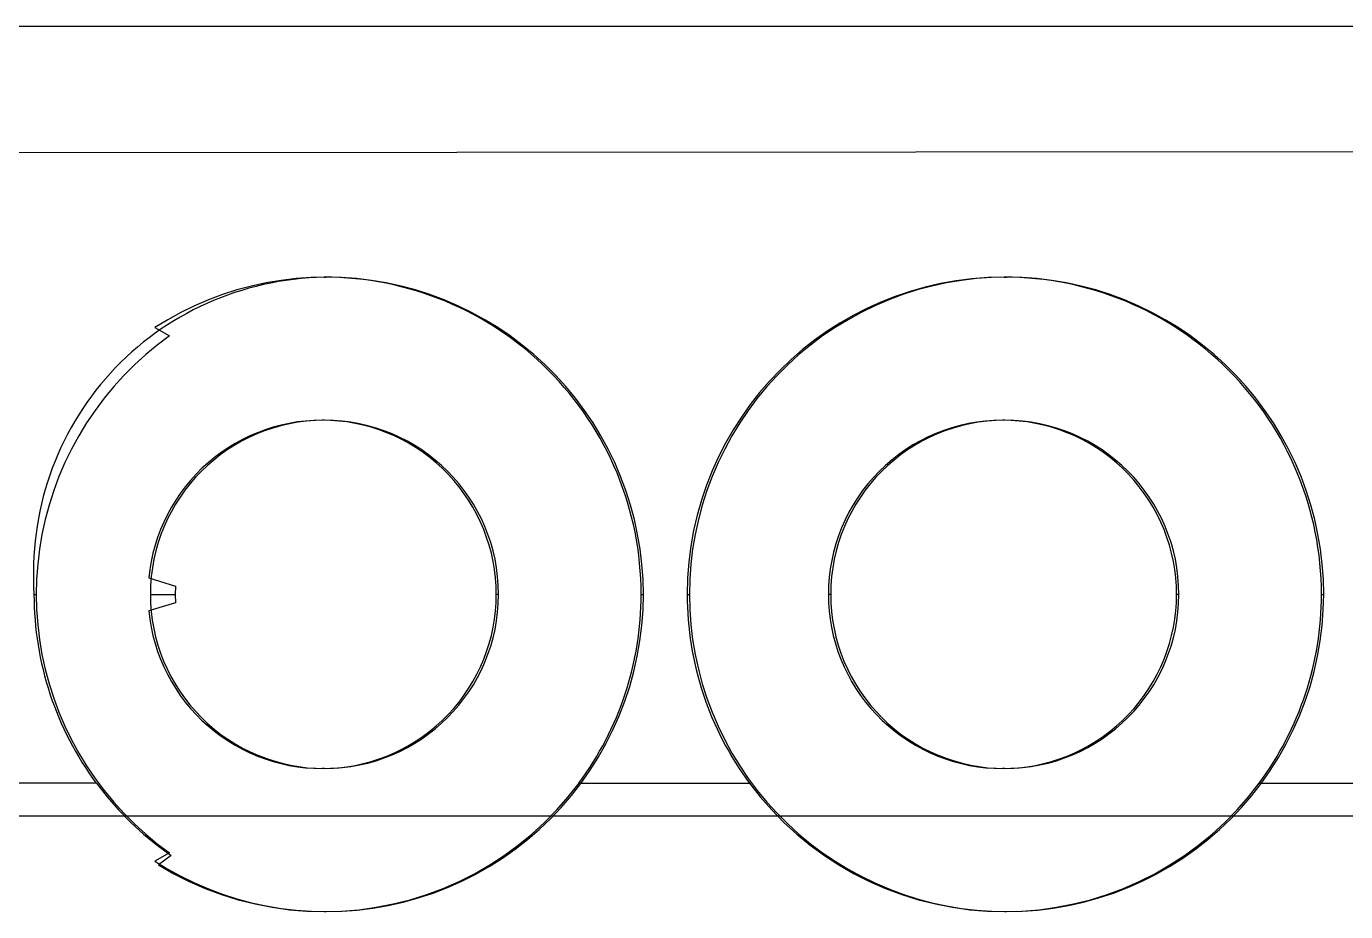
# Model space of a CAD drawing. Extents: x 0 to 171, y 0 to 414.
# Drawn here: x 34.64 to 59.12, y 90.09 to 106.51 of the extents above; entities that cross this region are included whole.
import ezdxf

# ---------------------------------------------------------------- set-up
doc = ezdxf.new("R2010")
doc.units = 0
doc.layers.add('-15N-THT. THIẾT BỊ ĐÓNG MỞ', color=40, linetype='CONTINUOUS')

# ---------------------------------------------------------------- blocks, each defined once
blk = doc.blocks.new('06 - N - SC VSD ATV630U75~D11N4')
at = {"layer": '-15N-THT. THIẾT BỊ ĐÓNG MỞ'}
for p, q in [((76.549, -100.44), (-76.549, -100.44)), ((-71.842, -102.795), (71.617, -102.684)), ((-46.684, -105.259), (-46.955, -105.331)), ((-46.411, -105.199), (-46.684, -105.259)), ((-46.134, -105.153), (-46.411, -105.199)), ((-45.856, -105.12), (-46.134, -105.153)), ((-45.577, -105.1), (-45.856, -105.12)), ((-45.297, -105.093), (-45.577, -105.1)), ((-45.338, -105.093), (-45.297, -105.093)), ((-45.017, -105.1), (-45.297, -105.093)), ((-44.737, -105.12), (-45.017, -105.1)), ((-44.459, -105.153), (-44.737, -105.12)), ((-44.183, -105.199), (-44.459, -105.153)), ((-43.909, -105.259), (-44.183, -105.199)), ((-43.639, -105.331), (-43.909, -105.259)), ((-34.059, -105.259), (-34.329, -105.331)), ((-33.785, -105.199), (-34.059, -105.259)), ((-33.509, -105.153), (-33.785, -105.199)), ((-33.231, -105.12), (-33.509, -105.153)), ((-32.951, -105.1), (-33.231, -105.12)), ((-32.671, -105.093), (-32.951, -105.1)), ((-32.713, -105.093), (-32.671, -105.093)), ((-32.391, -105.1), (-32.671, -105.093)), ((-32.112, -105.12), (-32.391, -105.1)), ((-31.834, -105.153), (-32.112, -105.12)), ((-31.557, -105.199), (-31.834, -105.153)), ((-31.284, -105.259), (-31.557, -105.199)), ((-31.013, -105.331), (-31.284, -105.259)), ((-47.484, -105.515), (-47.742, -105.625)), ((-47.222, -105.417), (-47.484, -105.515)), ((-46.955, -105.331), (-47.222, -105.417)), ((-43.372, -105.417), (-43.639, -105.331)), ((-43.109, -105.515), (-43.372, -105.417)), ((-42.852, -105.625), (-43.109, -105.515)), ((-34.859, -105.515), (-35.116, -105.625)), ((-34.596, -105.417), (-34.859, -105.515)), ((-34.329, -105.331), (-34.596, -105.417)), ((-30.746, -105.417), (-31.013, -105.331)), ((-30.484, -105.515), (-30.746, -105.417)), ((-30.226, -105.625), (-30.484, -105.515)), ((-47.994, -105.747), (-48.239, -105.882)), ((-47.742, -105.625), (-47.994, -105.747)), ((-42.6, -105.747), (-42.852, -105.625)), ((-42.354, -105.882), (-42.6, -105.747)), ((-35.368, -105.747), (-35.614, -105.882)), ((-35.116, -105.625), (-35.368, -105.747)), ((-29.974, -105.747), (-30.226, -105.625)), ((-29.728, -105.882), (-29.974, -105.747)), ((-48.239, -105.882), (-48.479, -106.027)), ((-42.115, -106.027), (-42.354, -105.882)), ((-35.614, -105.882), (-35.853, -106.027)), ((-29.489, -106.027), (-29.728, -105.882)), ((-48.479, -106.027), (-48.207, -106.184)), ((-48.207, -106.184), (-48.432, -106.352)), ((-41.883, -106.184), (-42.115, -106.027)), ((-41.659, -106.352), (-41.883, -106.184)), ((-36.085, -106.184), (-36.309, -106.352)), ((-35.853, -106.027), (-36.085, -106.184)), ((-29.257, -106.184), (-29.489, -106.027)), ((-29.033, -106.352), (-29.257, -106.184)), ((-48.432, -106.352), (-48.648, -106.531)), ((-41.443, -106.531), (-41.659, -106.352)), ((-36.309, -106.352), (-36.525, -106.531)), ((-28.817, -106.531), (-29.033, -106.352)), ((-48.855, -106.719), (-49.053, -106.917)), ((-48.648, -106.531), (-48.855, -106.719)), ((-41.235, -106.719), (-41.443, -106.531)), ((-41.037, -106.917), (-41.235, -106.719)), ((-36.733, -106.719), (-36.931, -106.917)), ((-36.525, -106.531), (-36.733, -106.719)), ((-28.61, -106.719), (-28.817, -106.531)), ((-28.412, -106.917), (-28.61, -106.719)), ((-49.053, -106.917), (-49.241, -107.124)), ((-40.849, -107.124), (-41.037, -106.917)), ((-36.931, -106.917), (-37.119, -107.124)), ((-28.223, -107.124), (-28.412, -106.917)), ((-49.241, -107.124), (-49.42, -107.34)), ((-40.671, -107.34), (-40.849, -107.124)), ((-37.119, -107.124), (-37.297, -107.34)), ((-28.045, -107.34), (-28.223, -107.124)), ((-49.42, -107.34), (-49.588, -107.565)), ((-40.503, -107.565), (-40.671, -107.34)), ((-37.297, -107.34), (-37.465, -107.565)), ((-27.877, -107.565), (-28.045, -107.34)), ((-49.588, -107.565), (-49.745, -107.797)), ((-40.346, -107.797), (-40.503, -107.565)), ((-37.465, -107.565), (-37.622, -107.797)), ((-27.72, -107.797), (-27.877, -107.565)), ((-49.745, -107.797), (-49.89, -108.036)), ((-46.43, -107.925), (-46.574, -107.979)), ((-46.283, -107.878), (-46.43, -107.925)), ((-46.135, -107.839), (-46.283, -107.878)), ((-45.985, -107.806), (-46.135, -107.839)), ((-45.833, -107.78), (-45.985, -107.806)), ((-45.68, -107.762), (-45.833, -107.78)), ((-45.527, -107.751), (-45.68, -107.762)), ((-45.373, -107.748), (-45.527, -107.751)), ((-45.219, -107.751), (-45.373, -107.748)), ((-45.33, -107.748), (-45.373, -107.748)), ((-45.066, -107.762), (-45.219, -107.751)), ((-44.913, -107.78), (-45.066, -107.762)), ((-44.762, -107.806), (-44.913, -107.78)), ((-44.611, -107.839), (-44.762, -107.806)), ((-44.463, -107.878), (-44.611, -107.839)), ((-44.316, -107.925), (-44.463, -107.878)), ((-44.172, -107.979), (-44.316, -107.925)), ((-40.2, -108.036), (-40.346, -107.797)), ((-37.622, -107.797), (-37.768, -108.036)), ((-33.836, -107.936), (-33.984, -107.994)), ((-33.685, -107.887), (-33.836, -107.936)), ((-33.533, -107.844), (-33.685, -107.887)), ((-33.378, -107.81), (-33.533, -107.844)), ((-33.222, -107.783), (-33.378, -107.81)), ((-33.064, -107.763), (-33.222, -107.783)), ((-32.906, -107.751), (-33.064, -107.763)), ((-32.747, -107.748), (-32.906, -107.751)), ((-32.594, -107.751), (-32.747, -107.748)), ((-32.704, -107.748), (-32.747, -107.748)), ((-32.44, -107.762), (-32.594, -107.751)), ((-32.288, -107.78), (-32.44, -107.762)), ((-32.136, -107.806), (-32.288, -107.78)), ((-31.986, -107.839), (-32.136, -107.806)), ((-31.837, -107.878), (-31.986, -107.839)), ((-31.691, -107.925), (-31.837, -107.878)), ((-31.547, -107.979), (-31.691, -107.925)), ((-27.574, -108.036), (-27.72, -107.797)), ((-49.89, -108.036), (-50.025, -108.282)), ((-46.989, -108.18), (-47.12, -108.261)), ((-46.854, -108.107), (-46.989, -108.18)), ((-46.715, -108.04), (-46.854, -108.107)), ((-46.574, -107.979), (-46.715, -108.04)), ((-44.031, -108.04), (-44.172, -107.979)), ((-43.893, -108.107), (-44.031, -108.04)), ((-43.758, -108.18), (-43.893, -108.107)), ((-43.626, -108.261), (-43.758, -108.18)), ((-40.066, -108.282), (-40.2, -108.036)), ((-37.768, -108.036), (-37.902, -108.282)), ((-34.409, -108.207), (-34.543, -108.292)), ((-34.271, -108.129), (-34.409, -108.207)), ((-34.129, -108.058), (-34.271, -108.129)), ((-33.984, -107.994), (-34.129, -108.058)), ((-31.405, -108.04), (-31.547, -107.979)), ((-31.267, -108.107), (-31.405, -108.04)), ((-31.132, -108.18), (-31.267, -108.107)), ((-31.001, -108.261), (-31.132, -108.18)), ((-27.44, -108.282), (-27.574, -108.036)), ((-50.025, -108.282), (-50.147, -108.534)), ((-47.37, -108.439), (-47.489, -108.537)), ((-47.247, -108.347), (-47.37, -108.439)), ((-47.12, -108.261), (-47.247, -108.347)), ((-43.499, -108.347), (-43.626, -108.261)), ((-43.376, -108.439), (-43.499, -108.347)), ((-43.257, -108.537), (-43.376, -108.439)), ((-39.943, -108.534), (-40.066, -108.282)), ((-37.902, -108.282), (-38.025, -108.534)), ((-34.672, -108.383), (-34.797, -108.481)), ((-34.543, -108.292), (-34.672, -108.383)), ((-30.873, -108.347), (-31.001, -108.261)), ((-30.75, -108.439), (-30.873, -108.347)), ((-30.632, -108.537), (-30.75, -108.439)), ((-27.318, -108.534), (-27.44, -108.282)), ((-50.147, -108.534), (-50.257, -108.791)), ((-47.603, -108.64), (-47.711, -108.749)), ((-47.489, -108.537), (-47.603, -108.64)), ((-43.143, -108.64), (-43.257, -108.537)), ((-43.035, -108.749), (-43.143, -108.64)), ((-39.833, -108.791), (-39.943, -108.534)), ((-38.025, -108.534), (-38.135, -108.791)), ((-35.032, -108.694), (-35.141, -108.809)), ((-34.917, -108.585), (-35.032, -108.694)), ((-34.797, -108.481), (-34.917, -108.585)), ((-30.518, -108.64), (-30.632, -108.537)), ((-30.409, -108.749), (-30.518, -108.64)), ((-27.207, -108.791), (-27.318, -108.534)), ((-50.257, -108.791), (-50.355, -109.054)), ((-47.815, -108.863), (-47.913, -108.981)), ((-47.711, -108.749), (-47.815, -108.863)), ((-42.931, -108.863), (-43.035, -108.749)), ((-42.833, -108.981), (-42.931, -108.863)), ((-39.735, -109.054), (-39.833, -108.791)), ((-38.135, -108.791), (-38.233, -109.054)), ((-35.245, -108.929), (-35.343, -109.054)), ((-35.141, -108.809), (-35.245, -108.929)), ((-30.306, -108.863), (-30.409, -108.749)), ((-30.208, -108.981), (-30.306, -108.863)), ((-27.109, -109.054), (-27.207, -108.791)), ((-50.355, -109.054), (-50.441, -109.321)), ((-48.005, -109.105), (-48.091, -109.232)), ((-47.913, -108.981), (-48.005, -109.105)), ((-42.741, -109.105), (-42.833, -108.981)), ((-42.655, -109.232), (-42.741, -109.105)), ((-39.65, -109.321), (-39.735, -109.054)), ((-38.233, -109.054), (-38.318, -109.321)), ((-35.434, -109.184), (-35.519, -109.318)), ((-35.343, -109.054), (-35.434, -109.184)), ((-30.116, -109.105), (-30.208, -108.981)), ((-30.029, -109.232), (-30.116, -109.105)), ((-27.024, -109.321), (-27.109, -109.054)), ((-50.441, -109.321), (-50.513, -109.591)), ((-48.171, -109.363), (-48.245, -109.498)), ((-48.091, -109.232), (-48.171, -109.363)), ((-42.575, -109.363), (-42.655, -109.232)), ((-42.501, -109.498), (-42.575, -109.363)), ((-39.577, -109.591), (-39.65, -109.321)), ((-38.318, -109.321), (-38.391, -109.591)), ((-35.519, -109.318), (-35.597, -109.456)), ((-29.949, -109.363), (-30.029, -109.232)), ((-29.876, -109.498), (-29.949, -109.363)), ((-26.952, -109.591), (-27.024, -109.321)), ((-50.513, -109.591), (-50.573, -109.865)), ((-48.312, -109.637), (-48.373, -109.778)), ((-48.245, -109.498), (-48.312, -109.637)), ((-42.434, -109.637), (-42.501, -109.498)), ((-42.374, -109.778), (-42.434, -109.637)), ((-39.518, -109.865), (-39.577, -109.591)), ((-38.391, -109.591), (-38.45, -109.865)), ((-35.668, -109.597), (-35.733, -109.742)), ((-35.597, -109.456), (-35.668, -109.597)), ((-29.809, -109.637), (-29.876, -109.498)), ((-29.748, -109.778), (-29.809, -109.637)), ((-26.892, -109.865), (-26.952, -109.591)), ((-50.573, -109.865), (-50.619, -110.141)), ((-48.426, -109.922), (-48.473, -110.068)), ((-48.373, -109.778), (-48.426, -109.922)), ((-42.32, -109.922), (-42.374, -109.778)), ((-42.273, -110.068), (-42.32, -109.922)), ((-39.471, -110.141), (-39.518, -109.865)), ((-38.45, -109.865), (-38.497, -110.141)), ((-35.79, -109.89), (-35.839, -110.041)), ((-35.733, -109.742), (-35.79, -109.89)), ((-29.694, -109.922), (-29.748, -109.778)), ((-29.647, -110.068), (-29.694, -109.922)), ((-26.846, -110.141), (-26.892, -109.865)), ((-50.619, -110.141), (-50.652, -110.419)), ((-48.473, -110.068), (-48.513, -110.217)), ((-42.233, -110.217), (-42.273, -110.068)), ((-39.438, -110.419), (-39.471, -110.141)), ((-38.497, -110.141), (-38.53, -110.419)), ((-35.839, -110.041), (-35.882, -110.194)), ((-29.608, -110.217), (-29.647, -110.068)), ((-26.812, -110.419), (-26.846, -110.141)), ((-48.546, -110.367), (-48.571, -110.519)), ((-48.513, -110.217), (-48.546, -110.367)), ((-42.201, -110.367), (-42.233, -110.217)), ((-42.175, -110.519), (-42.201, -110.367)), ((-35.916, -110.348), (-35.943, -110.505)), ((-35.882, -110.194), (-35.916, -110.348)), ((-29.575, -110.367), (-29.608, -110.217)), ((-29.549, -110.519), (-29.575, -110.367)), ((-50.652, -110.419), (-50.672, -110.699)), ((-48.571, -110.519), (-48.589, -110.672)), ((-42.157, -110.672), (-42.175, -110.519)), ((-39.418, -110.699), (-39.438, -110.419)), ((-38.53, -110.419), (-38.55, -110.699)), ((-35.943, -110.505), (-35.963, -110.662)), ((-29.531, -110.672), (-29.549, -110.519)), ((-26.792, -110.699), (-26.812, -110.419)), ((-50.672, -110.699), (-50.679, -110.979)), ((-48.589, -110.672), (-48.097, -110.825)), ((-48.097, -110.825), (-48.101, -110.979)), ((-42.146, -110.825), (-42.157, -110.672)), ((-42.142, -110.979), (-42.146, -110.825)), ((-39.411, -110.979), (-39.418, -110.699)), ((-38.55, -110.699), (-38.557, -110.979)), ((-35.975, -110.82), (-35.978, -110.979)), ((-35.963, -110.662), (-35.975, -110.82)), ((-29.52, -110.825), (-29.531, -110.672)), ((-29.517, -110.979), (-29.52, -110.825)), ((-26.786, -110.979), (-26.792, -110.699)), ((-50.721, -110.979), (-50.679, -110.979)), ((-50.679, -110.979), (-50.672, -111.259)), ((-48.097, -111.133), (-48.589, -111.286)), ((-48.561, -110.979), (-48.101, -110.979)), ((-48.101, -110.979), (-48.097, -111.133)), ((-42.157, -111.286), (-42.146, -111.133)), ((-42.146, -111.133), (-42.142, -110.979)), ((-42.099, -110.979), (-42.142, -110.979)), ((-39.453, -110.979), (-39.411, -110.979)), ((-39.418, -111.268), (-39.411, -110.979)), ((-38.598, -110.979), (-38.557, -110.979)), ((-38.557, -110.979), (-38.55, -111.259)), ((-35.978, -110.979), (-35.975, -111.133)), ((-35.935, -110.979), (-35.978, -110.979)), ((-35.975, -111.133), (-35.964, -111.286)), ((-29.531, -111.286), (-29.52, -111.133)), ((-29.52, -111.133), (-29.517, -110.979)), ((-29.473, -110.979), (-29.517, -110.979)), ((-26.827, -110.979), (-26.786, -110.979)), ((-26.793, -111.268), (-26.786, -110.979)), ((-50.672, -111.259), (-50.652, -111.538)), ((-48.589, -111.286), (-48.571, -111.439)), ((-42.175, -111.439), (-42.157, -111.286)), ((-39.44, -111.556), (-39.418, -111.268)), ((-38.55, -111.259), (-38.53, -111.538)), ((-35.964, -111.286), (-35.946, -111.439)), ((-29.549, -111.439), (-29.531, -111.286)), ((-26.814, -111.556), (-26.793, -111.268)), ((-50.652, -111.538), (-50.619, -111.816)), ((-48.571, -111.439), (-48.546, -111.59)), ((-48.546, -111.59), (-48.513, -111.741)), ((-42.233, -111.741), (-42.201, -111.59)), ((-42.201, -111.59), (-42.175, -111.439)), ((-39.475, -111.842), (-39.44, -111.556)), ((-38.53, -111.538), (-38.497, -111.816)), ((-35.946, -111.439), (-35.92, -111.59)), ((-35.92, -111.59), (-35.887, -111.741)), ((-29.608, -111.741), (-29.575, -111.59)), ((-29.575, -111.59), (-29.549, -111.439)), ((-26.849, -111.842), (-26.814, -111.556)), ((-50.619, -111.816), (-50.573, -112.093)), ((-48.513, -111.741), (-48.473, -111.889)), ((-42.273, -111.889), (-42.233, -111.741)), ((-39.524, -112.127), (-39.475, -111.842)), ((-38.497, -111.816), (-38.45, -112.093)), ((-35.887, -111.741), (-35.848, -111.889)), ((-29.647, -111.889), (-29.608, -111.741)), ((-26.899, -112.127), (-26.849, -111.842)), ((-50.573, -112.093), (-50.513, -112.366)), ((-48.473, -111.889), (-48.426, -112.036)), ((-48.426, -112.036), (-48.373, -112.18)), ((-42.374, -112.18), (-42.32, -112.036)), ((-42.32, -112.036), (-42.273, -111.889)), ((-39.588, -112.409), (-39.524, -112.127)), ((-38.45, -112.093), (-38.391, -112.366)), ((-35.848, -111.889), (-35.801, -112.036)), ((-35.801, -112.036), (-35.747, -112.18)), ((-29.748, -112.18), (-29.694, -112.036)), ((-29.694, -112.036), (-29.647, -111.889)), ((-26.962, -112.409), (-26.899, -112.127)), ((-50.513, -112.366), (-50.441, -112.637)), ((-48.373, -112.18), (-48.312, -112.321)), ((-48.312, -112.321), (-48.245, -112.459)), ((-42.501, -112.459), (-42.434, -112.321)), ((-42.434, -112.321), (-42.374, -112.18)), ((-38.391, -112.366), (-38.318, -112.637)), ((-35.747, -112.18), (-35.686, -112.321)), ((-35.686, -112.321), (-35.619, -112.459)), ((-29.876, -112.459), (-29.809, -112.321)), ((-29.809, -112.321), (-29.748, -112.18)), ((-48.245, -112.459), (-48.171, -112.594)), ((-48.171, -112.594), (-48.091, -112.726)), ((-42.655, -112.726), (-42.575, -112.594)), ((-42.575, -112.594), (-42.501, -112.459)), ((-39.665, -112.687), (-39.588, -112.409)), ((-35.619, -112.459), (-35.546, -112.594)), ((-35.546, -112.594), (-35.466, -112.726)), ((-30.029, -112.726), (-29.949, -112.594)), ((-29.949, -112.594), (-29.876, -112.459)), ((-27.039, -112.687), (-26.962, -112.409)), ((-50.441, -112.637), (-50.355, -112.904)), ((-48.091, -112.726), (-48.005, -112.853)), ((-48.005, -112.853), (-47.913, -112.976)), ((-42.833, -112.976), (-42.741, -112.853)), ((-42.741, -112.853), (-42.655, -112.726)), ((-39.755, -112.962), (-39.665, -112.687)), ((-38.318, -112.637), (-38.233, -112.904)), ((-35.466, -112.726), (-35.379, -112.853)), ((-35.379, -112.853), (-35.287, -112.976)), ((-30.208, -112.976), (-30.116, -112.853)), ((-30.116, -112.853), (-30.029, -112.726)), ((-27.13, -112.962), (-27.039, -112.687)), ((-50.355, -112.904), (-50.257, -113.166)), ((-47.913, -112.976), (-47.815, -113.095)), ((-47.815, -113.095), (-47.711, -113.209)), ((-43.035, -113.209), (-42.931, -113.095)), ((-42.931, -113.095), (-42.833, -112.976)), ((-39.859, -113.231), (-39.755, -112.962)), ((-38.233, -112.904), (-38.135, -113.166)), ((-35.287, -112.976), (-35.189, -113.095)), ((-35.189, -113.095), (-35.086, -113.209)), ((-30.409, -113.209), (-30.306, -113.095)), ((-30.306, -113.095), (-30.208, -112.976)), ((-27.234, -113.231), (-27.13, -112.962)), ((-50.257, -113.166), (-50.147, -113.424)), ((-47.711, -113.209), (-47.603, -113.317)), ((-47.603, -113.317), (-47.489, -113.421)), ((-43.257, -113.421), (-43.143, -113.317)), ((-43.143, -113.317), (-43.035, -113.209)), ((-39.976, -113.495), (-39.859, -113.231)), ((-38.135, -113.166), (-38.025, -113.424)), ((-35.086, -113.209), (-34.977, -113.317)), ((-34.977, -113.317), (-34.863, -113.421)), ((-30.632, -113.421), (-30.518, -113.317)), ((-30.518, -113.317), (-30.409, -113.209)), ((-27.351, -113.495), (-27.234, -113.231)), ((-50.147, -113.424), (-50.025, -113.676)), ((-47.489, -113.421), (-47.37, -113.519)), ((-47.37, -113.519), (-47.247, -113.611)), ((-43.499, -113.611), (-43.376, -113.519)), ((-43.376, -113.519), (-43.257, -113.421)), ((-40.106, -113.753), (-39.976, -113.495)), ((-38.025, -113.424), (-37.902, -113.676)), ((-34.863, -113.421), (-34.745, -113.519)), ((-34.745, -113.519), (-34.622, -113.611)), ((-30.873, -113.611), (-30.75, -113.519)), ((-30.75, -113.519), (-30.632, -113.421)), ((-27.481, -113.753), (-27.351, -113.495)), ((-50.025, -113.676), (-49.89, -113.922)), ((-47.247, -113.611), (-47.12, -113.697)), ((-47.12, -113.697), (-46.989, -113.777)), ((-46.989, -113.777), (-46.854, -113.851)), ((-43.893, -113.851), (-43.758, -113.777)), ((-43.758, -113.777), (-43.626, -113.697)), ((-43.626, -113.697), (-43.499, -113.611)), ((-40.249, -114.005), (-40.106, -113.753)), ((-37.902, -113.676), (-37.768, -113.922)), ((-34.622, -113.611), (-34.494, -113.697)), ((-34.494, -113.697), (-34.363, -113.777)), ((-34.363, -113.777), (-34.228, -113.851)), ((-31.267, -113.851), (-31.132, -113.777)), ((-31.132, -113.777), (-31.001, -113.697)), ((-31.001, -113.697), (-30.873, -113.611)), ((-27.623, -114.005), (-27.481, -113.753)), ((-49.89, -113.922), (-49.745, -114.161)), ((-46.854, -113.851), (-46.715, -113.918)), ((-46.715, -113.918), (-46.574, -113.979)), ((-46.574, -113.979), (-46.43, -114.032)), ((-46.43, -114.032), (-46.283, -114.079)), ((-46.283, -114.079), (-46.135, -114.119)), ((-44.611, -114.119), (-44.463, -114.079)), ((-44.463, -114.079), (-44.316, -114.032)), ((-44.316, -114.032), (-44.172, -113.979)), ((-44.172, -113.979), (-44.031, -113.918)), ((-44.031, -113.918), (-43.893, -113.851)), ((-40.403, -114.249), (-40.249, -114.005)), ((-37.768, -113.922), (-37.622, -114.161)), ((-34.228, -113.851), (-34.09, -113.918)), ((-34.09, -113.918), (-33.948, -113.979)), ((-33.948, -113.979), (-33.804, -114.032)), ((-33.804, -114.032), (-33.658, -114.079)), ((-33.658, -114.079), (-33.509, -114.119)), ((-31.986, -114.119), (-31.837, -114.079)), ((-31.837, -114.079), (-31.691, -114.032)), ((-31.691, -114.032), (-31.547, -113.979)), ((-31.547, -113.979), (-31.405, -113.918)), ((-31.405, -113.918), (-31.267, -113.851)), ((-27.778, -114.249), (-27.623, -114.005)), ((-49.745, -114.161), (-49.588, -114.393)), ((-46.135, -114.119), (-45.985, -114.152)), ((-45.985, -114.152), (-45.833, -114.177)), ((-45.833, -114.177), (-45.68, -114.195)), ((-45.68, -114.195), (-45.527, -114.206)), ((-45.527, -114.206), (-45.373, -114.21)), ((-45.373, -114.21), (-45.219, -114.206)), ((-45.33, -114.21), (-45.373, -114.21)), ((-45.219, -114.206), (-45.066, -114.195)), ((-45.066, -114.195), (-44.913, -114.177)), ((-44.913, -114.177), (-44.762, -114.152)), ((-44.762, -114.152), (-44.611, -114.119)), ((-40.57, -114.485), (-40.403, -114.249)), ((-37.622, -114.161), (-37.465, -114.393)), ((-33.509, -114.119), (-33.359, -114.152)), ((-33.359, -114.152), (-33.207, -114.177)), ((-33.207, -114.177), (-33.055, -114.195)), ((-33.055, -114.195), (-32.901, -114.206)), ((-32.901, -114.206), (-32.747, -114.21)), ((-32.747, -114.21), (-32.594, -114.206)), ((-32.704, -114.21), (-32.747, -114.21)), ((-32.594, -114.206), (-32.44, -114.195)), ((-32.44, -114.195), (-32.288, -114.177)), ((-32.288, -114.177), (-32.136, -114.152)), ((-32.136, -114.152), (-31.986, -114.119)), ((-27.944, -114.485), (-27.778, -114.249)), ((-49.563, -114.481), (-66.536, -114.481)), ((-49.588, -114.393), (-49.42, -114.617)), ((-49.563, -114.481), (-49.363, -114.736)), ((-40.806, -114.736), (-40.606, -114.481)), ((-40.747, -114.713), (-40.57, -114.485)), ((-40.606, -114.481), (-40.609, -114.481)), ((-40.606, -114.481), (-37.44, -114.481)), ((-37.465, -114.393), (-37.297, -114.617)), ((-37.44, -114.481), (-37.241, -114.736)), ((-28.18, -114.736), (-27.981, -114.481)), ((-28.122, -114.713), (-27.944, -114.485)), ((-27.981, -114.481), (-27.983, -114.481)), ((-27.981, -114.481), (-24.814, -114.481)), ((-49.42, -114.617), (-49.241, -114.833)), ((-49.363, -114.736), (-49.15, -114.979)), ((-41.019, -114.979), (-40.806, -114.736)), ((-40.936, -114.931), (-40.747, -114.713)), ((-37.297, -114.617), (-37.119, -114.833)), ((-37.241, -114.736), (-37.028, -114.979)), ((-28.393, -114.979), (-28.18, -114.736)), ((-28.31, -114.931), (-28.122, -114.713)), ((-49.241, -114.833), (-49.053, -115.04)), ((-49.15, -114.979), (-48.924, -115.21)), ((-49.053, -115.04), (-48.855, -115.239)), ((-41.245, -115.21), (-41.019, -114.979)), ((-41.135, -115.141), (-40.936, -114.931)), ((-37.119, -114.833), (-36.931, -115.04)), ((-37.028, -114.979), (-36.802, -115.21)), ((-36.931, -115.04), (-36.733, -115.239)), ((-28.619, -115.21), (-28.393, -114.979)), ((-28.51, -115.141), (-28.31, -114.931)), ((59.15, -115.091), (-59.15, -115.091)), ((-48.924, -115.21), (-48.686, -115.428)), ((-48.855, -115.239), (-48.648, -115.427)), ((-41.483, -115.428), (-41.245, -115.21)), ((-41.344, -115.34), (-41.135, -115.141)), ((-36.802, -115.21), (-36.563, -115.428)), ((-36.733, -115.239), (-36.525, -115.427)), ((-28.857, -115.428), (-28.619, -115.21)), ((-28.719, -115.34), (-28.51, -115.141)), ((-48.686, -115.428), (-48.436, -115.633)), ((-48.648, -115.427), (-48.432, -115.605)), ((-41.791, -115.706), (-41.563, -115.529)), ((-41.733, -115.633), (-41.483, -115.428)), ((-41.563, -115.529), (-41.344, -115.34)), ((-36.563, -115.428), (-36.314, -115.633)), ((-36.525, -115.427), (-36.309, -115.605)), ((-29.165, -115.706), (-28.938, -115.529)), ((-29.107, -115.633), (-28.857, -115.428)), ((-28.938, -115.529), (-28.719, -115.34)), ((-48.207, -115.773), (-48.479, -115.93)), ((-48.436, -115.633), (-48.175, -115.824)), ((-48.432, -115.605), (-48.207, -115.773)), ((-42.027, -115.873), (-41.791, -115.706)), ((-41.994, -115.824), (-41.733, -115.633)), ((-36.314, -115.633), (-36.053, -115.824)), ((-36.309, -115.605), (-36.085, -115.773)), ((-36.085, -115.773), (-35.853, -115.93)), ((-29.401, -115.873), (-29.165, -115.706)), ((-29.368, -115.824), (-29.107, -115.633)), ((-48.479, -115.93), (-48.239, -116.076)), ((-48.175, -115.824), (-48.407, -116)), ((-48.407, -116), (-48.127, -116.161)), ((-42.545, -116.161), (-42.264, -116)), ((-42.522, -116.17), (-42.271, -116.027)), ((-42.271, -116.027), (-42.027, -115.873)), ((-42.264, -116), (-41.994, -115.824)), ((-36.053, -115.824), (-35.782, -116)), ((-35.853, -115.93), (-35.614, -116.076)), ((-35.782, -116), (-35.502, -116.161)), ((-29.919, -116.161), (-29.639, -116)), ((-29.897, -116.17), (-29.645, -116.027)), ((-29.645, -116.027), (-29.401, -115.873)), ((-29.639, -116), (-29.368, -115.824)), ((-48.239, -116.076), (-47.994, -116.21)), ((-48.127, -116.161), (-47.839, -116.306)), ((-47.994, -116.21), (-47.742, -116.333)), ((-42.833, -116.306), (-42.545, -116.161)), ((-42.78, -116.299), (-42.522, -116.17)), ((-35.614, -116.076), (-35.368, -116.21)), ((-35.502, -116.161), (-35.213, -116.306)), ((-35.368, -116.21), (-35.116, -116.333)), ((-30.208, -116.306), (-29.919, -116.161)), ((-30.155, -116.299), (-29.897, -116.17)), ((-47.839, -116.306), (-47.543, -116.435)), ((-47.742, -116.333), (-47.484, -116.443)), ((-47.543, -116.435), (-47.24, -116.548)), ((-47.484, -116.443), (-47.222, -116.541)), ((-43.588, -116.611), (-43.314, -116.521)), ((-43.432, -116.548), (-43.129, -116.436)), ((-43.314, -116.521), (-43.045, -116.417)), ((-43.129, -116.436), (-42.833, -116.306)), ((-43.045, -116.417), (-42.78, -116.299)), ((-35.213, -116.306), (-34.917, -116.435)), ((-35.116, -116.333), (-34.859, -116.443)), ((-34.917, -116.435), (-34.614, -116.548)), ((-34.859, -116.443), (-34.596, -116.541)), ((-30.963, -116.611), (-30.688, -116.521)), ((-30.806, -116.548), (-30.504, -116.436)), ((-30.688, -116.521), (-30.419, -116.417)), ((-30.504, -116.436), (-30.208, -116.306)), ((-30.419, -116.417), (-30.155, -116.299)), ((-47.24, -116.548), (-46.931, -116.644)), ((-47.222, -116.541), (-46.955, -116.626)), ((-46.955, -116.626), (-46.684, -116.699)), ((-46.931, -116.644), (-46.618, -116.723)), ((-46.684, -116.699), (-46.411, -116.758)), ((-46.618, -116.723), (-46.301, -116.785)), ((-46.411, -116.758), (-46.134, -116.805)), ((-44.433, -116.801), (-44.149, -116.752)), ((-44.371, -116.785), (-44.054, -116.723)), ((-44.149, -116.752), (-43.867, -116.688)), ((-44.054, -116.723), (-43.741, -116.644)), ((-43.867, -116.688), (-43.588, -116.611)), ((-43.741, -116.644), (-43.432, -116.548)), ((-34.614, -116.548), (-34.306, -116.644)), ((-34.596, -116.541), (-34.329, -116.626)), ((-34.329, -116.626), (-34.059, -116.699)), ((-34.306, -116.644), (-33.993, -116.723)), ((-34.059, -116.699), (-33.785, -116.758)), ((-33.993, -116.723), (-33.675, -116.785)), ((-33.785, -116.758), (-33.509, -116.805)), ((-31.808, -116.801), (-31.523, -116.752)), ((-31.745, -116.785), (-31.428, -116.723)), ((-31.523, -116.752), (-31.241, -116.688)), ((-31.428, -116.723), (-31.115, -116.644)), ((-31.241, -116.688), (-30.963, -116.611)), ((-31.115, -116.644), (-30.806, -116.548)), ((-46.301, -116.785), (-45.981, -116.829)), ((-46.134, -116.805), (-45.856, -116.838)), ((-45.981, -116.829), (-45.659, -116.855)), ((-45.856, -116.838), (-45.577, -116.858)), ((-45.659, -116.855), (-45.336, -116.865)), ((-45.577, -116.858), (-45.297, -116.865)), ((-45.336, -116.865), (-45.013, -116.855)), ((-45.336, -116.864), (-45.331, -116.865)), ((-45.331, -116.865), (-45.297, -116.865)), ((-45.297, -116.865), (-45.008, -116.858)), ((-45.013, -116.855), (-44.691, -116.829)), ((-45.008, -116.858), (-44.72, -116.836)), ((-44.72, -116.836), (-44.433, -116.801)), ((-44.691, -116.829), (-44.371, -116.785)), ((-33.675, -116.785), (-33.355, -116.829)), ((-33.509, -116.805), (-33.231, -116.838)), ((-33.355, -116.829), (-33.033, -116.855)), ((-33.231, -116.838), (-32.951, -116.858)), ((-33.033, -116.855), (-32.71, -116.865)), ((-32.951, -116.858), (-32.671, -116.865)), ((-32.71, -116.865), (-32.387, -116.855)), ((-32.71, -116.864), (-32.705, -116.865)), ((-32.705, -116.865), (-32.671, -116.865)), ((-32.671, -116.865), (-32.382, -116.858)), ((-32.387, -116.855), (-32.065, -116.829)), ((-32.382, -116.858), (-32.094, -116.836)), ((-32.094, -116.836), (-31.808, -116.801)), ((-32.065, -116.829), (-31.745, -116.785))]:
    blk.add_line(p, q, dxfattribs=at)
for centre, major_axis, ratio, start_param, end_param in [((-44.958, -110.845), (-4.34, 3.976), 0.958211, -0.784544, 0.786253), ((-45.338, -110.979), (0, -5.886), 0.999924, 1.570796, 3.141593), ((-32.713, -110.979), (0, -5.886), 0.999924, 3.141593, 4.712389), ((-32.713, -110.979), (0, -5.886), 0.999924, 1.570796, 3.141593), ((-45.33, -110.979), (0, 3.231), 0.999924, 0, 1.570796), ((-45.33, -110.979), (0, 3.231), 0.999924, -1.570796, 0), ((-32.704, -110.979), (0, 3.231), 0.999924, 0, 1.570796), ((-32.704, -110.979), (0, 3.231), 0.999924, -1.570796, 0), ((-44.835, -110.979), (0, -5.886), 0.999924, -1.570796, -0.933397), ((-45.33, -110.979), (0, 3.231), 0.999924, 1.570796, 3.141593), ((-45.33, -110.979), (0, 3.231), 0.999924, 3.141593, 4.712389), ((-45.338, -110.979), (0, -5.886), 0.999924, 0.933397, 1.570796), ((-32.713, -110.979), (0, -5.886), 0.999924, -1.570796, -0.933397), ((-32.704, -110.979), (0, 3.231), 0.999924, 1.570796, 3.141593), ((-32.704, -110.979), (0, 3.231), 0.999924, 3.141593, 4.712389), ((-32.713, -110.979), (0, -5.886), 0.999924, 0.933397, 1.570796)]:
    blk.add_ellipse(centre, major_axis=major_axis, ratio=ratio, start_param=start_param, end_param=end_param, dxfattribs=at)

msp = doc.modelspace()

# ---------------------------------------------------------------- block references
msp.add_blockref('06 - N - SC VSD ATV630U75~D11N4', (85.5, 206.951))

doc.saveas('drawing.dxf')
